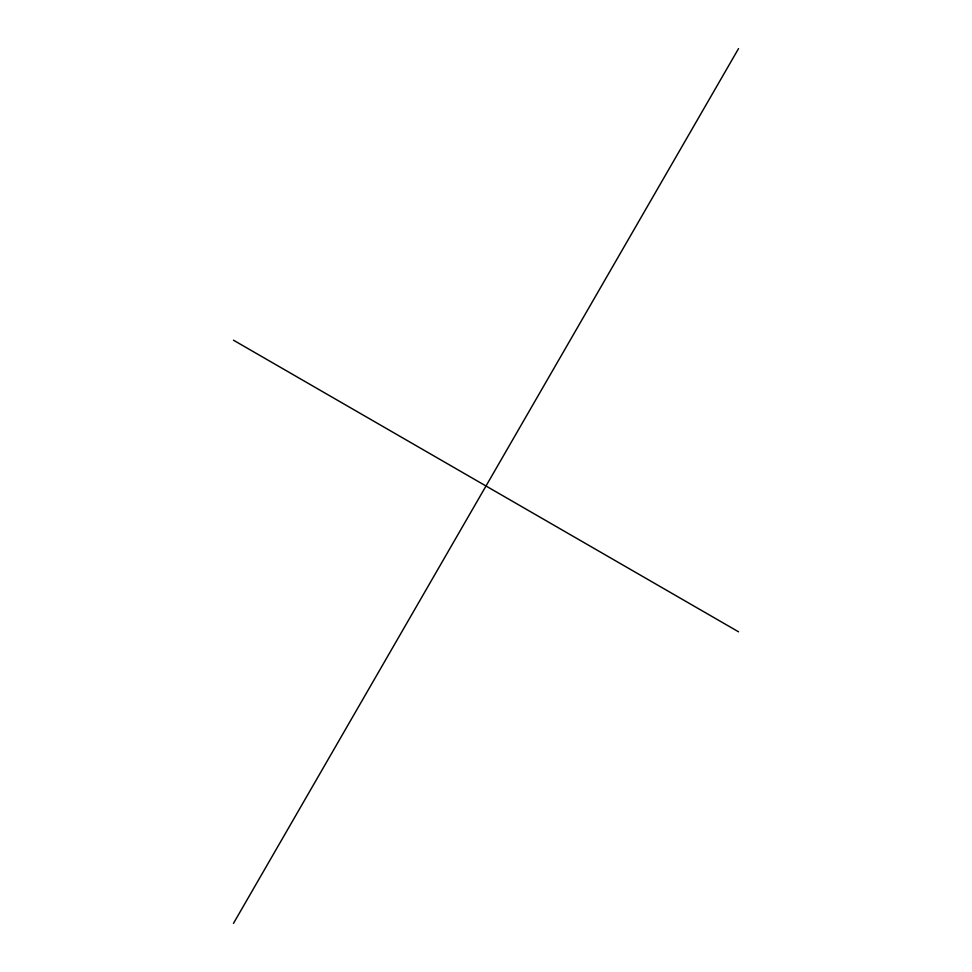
<?xml version="1.0" encoding="UTF-8"?>
<svg xmlns="http://www.w3.org/2000/svg" width="972" height="972" viewBox="0 0 972 972"><rect width="100%" height="100%" fill="white"/><g stroke="black" fill="none" stroke-linecap="round" stroke-linejoin="round"><path stroke-width="1.46" d="M233.462 923.4L738.538 48.6M233.462 340.2L738.538 631.8"/></g></svg>
